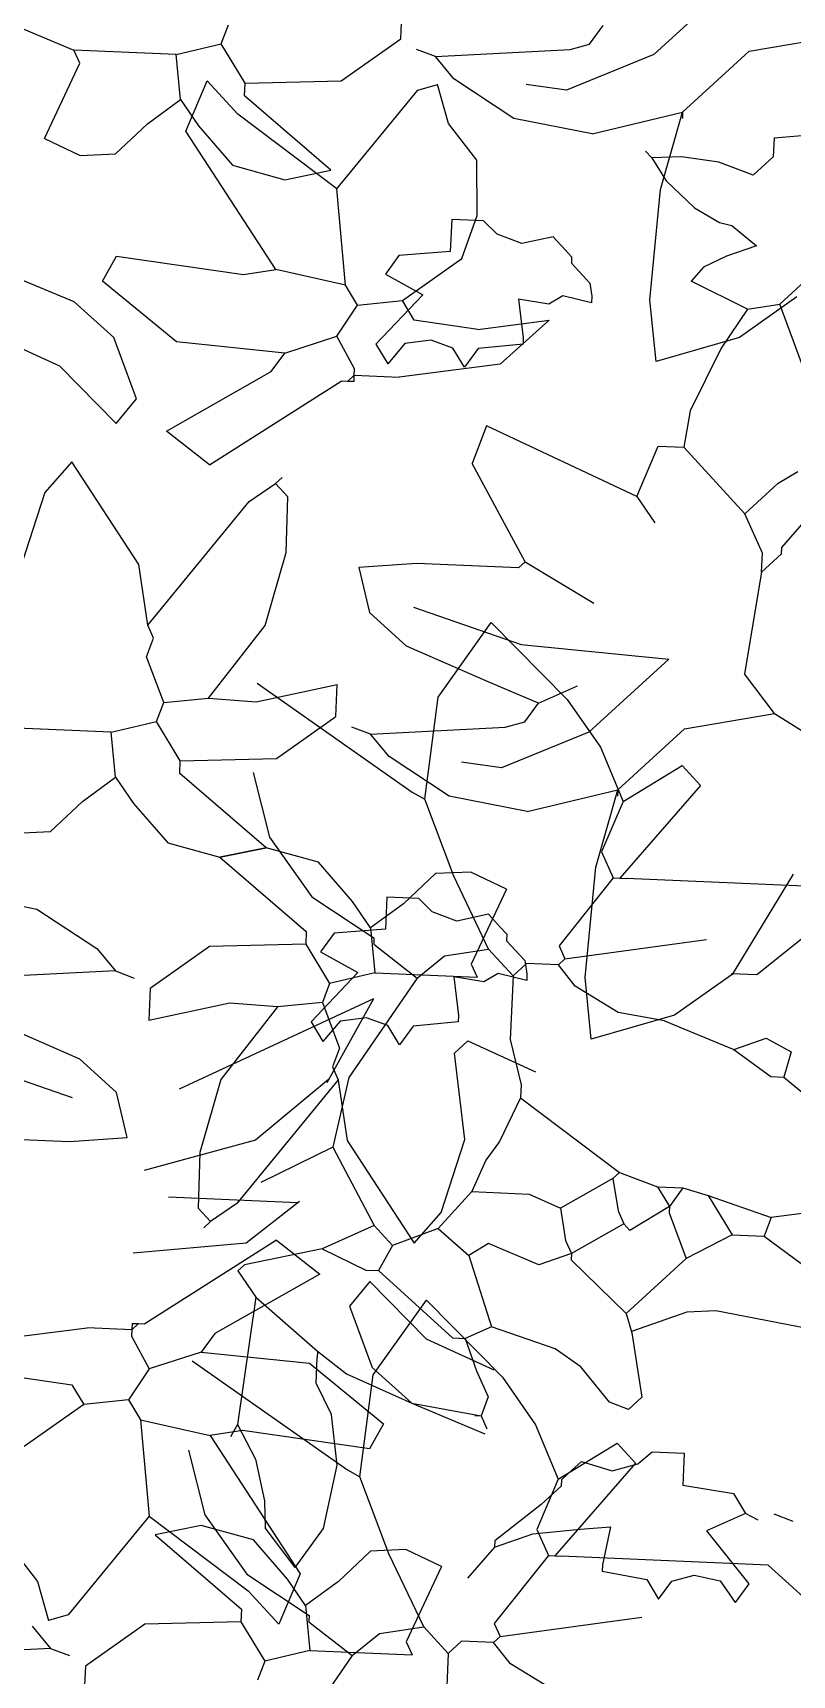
# Model space of a CAD drawing. Header units: inches. Extents: x 78.7 to 90.4, y 46.3 to 56.4.
# Drawn here: x 80.958 to 81.337, y 54.934 to 55.754 of the extents above; entities that cross this region are included whole.
import ezdxf

# ---------------------------------------------------------------- set-up
doc = ezdxf.new("R2010")
doc.units = ezdxf.units.IN
doc.header["$MEASUREMENT"] = 0
doc.layers.add('VERDE_siepe', color=96, linetype='Continuous')

msp = doc.modelspace()

# ---------------------------------------------------------------- linework, layer by layer
at = {"layer": 'VERDE_siepe'}
for p, q in [((81.30746, 55.77908), (81.26757, 55.74272)), ((81.14125, 55.75056), (81.14195, 55.76649)), ((80.94181, 55.76013), (80.97821, 55.7449)), ((81.05176, 55.74808), (81.05537, 55.7575)), ((81.1116, 55.72951), (81.14125, 55.75056)), ((81.23552, 55.7479), (81.24231, 55.75718)), ((81.31517, 55.74442), (81.3602, 55.75204)), ((80.98111, 55.73839), (80.97821, 55.7449)), ((81.02918, 55.74268), (80.97821, 55.7449)), ((81.02918, 55.74268), (81.05176, 55.74808)), ((81.03139, 55.72024), (81.02918, 55.74268)), ((81.06367, 55.72841), (81.05176, 55.74808)), ((81.15864, 55.74167), (81.14922, 55.74527)), ((81.15864, 55.74167), (81.22583, 55.74513)), ((81.16783, 55.73057), (81.15864, 55.74167)), ((81.26757, 55.74272), (81.22393, 55.72489)), ((81.22583, 55.74513), (81.23552, 55.7479)), ((81.28193, 55.71395), (81.31517, 55.74442)), ((80.96351, 55.70085), (80.98111, 55.73839)), ((81.03405, 55.70443), (81.04472, 55.72951)), ((81.05995, 55.71288), (81.04472, 55.72951)), ((81.0634, 55.72203), (81.06367, 55.72841)), ((81.06367, 55.72841), (81.1116, 55.72951)), ((81.10941, 55.67561), (81.14986, 55.72492)), ((81.14986, 55.72492), (81.15956, 55.72769)), ((81.16509, 55.70829), (81.15956, 55.72769)), ((81.19775, 55.71084), (81.16783, 55.73057)), ((81.22393, 55.72489), (81.20393, 55.72781)), ((81.01491, 55.70819), (81.03139, 55.72024)), ((81.03139, 55.72024), (81.04039, 55.70708)), ((81.10647, 55.68505), (81.0634, 55.72203)), ((81.10941, 55.67561), (81.05995, 55.71288)), ((81.17921, 55.68999), (81.16509, 55.70829)), ((81.23676, 55.70315), (81.19775, 55.71084)), ((81.23676, 55.70315), (81.28193, 55.71395)), ((81.27096, 55.6754), (81.28193, 55.71395)), ((81.28193, 55.71395), (81.28179, 55.71076)), ((80.96351, 55.70085), (80.98137, 55.69238)), ((80.99899, 55.69314), (81.01491, 55.70819)), ((81.07893, 55.63544), (81.03405, 55.70443)), ((81.04039, 55.70708), (81.05738, 55.68753)), ((81.32758, 55.70121), (81.32716, 55.69165)), ((81.32758, 55.70121), (81.35321, 55.70328)), ((80.98137, 55.69238), (80.99899, 55.69314)), ((81.26649, 55.69111), (81.26345, 55.69443)), ((81.05738, 55.68753), (81.08345, 55.68025)), ((81.08345, 55.68025), (81.10647, 55.68505)), ((81.17947, 55.66233), (81.17921, 55.68999)), ((81.28131, 55.69168), (81.26649, 55.69111)), ((81.26649, 55.69111), (81.27375, 55.67972)), ((81.29996, 55.68902), (81.28131, 55.69168)), ((81.31719, 55.68251), (81.29996, 55.68902)), ((81.32716, 55.69165), (81.31719, 55.68251)), ((81.11369, 55.62754), (81.10941, 55.67561)), ((81.27375, 55.67972), (81.28782, 55.66621)), ((81.26563, 55.62035), (81.27096, 55.6754)), ((81.1667, 55.66042), (81.16601, 55.64448)), ((81.18264, 55.65972), (81.1667, 55.66042)), ((81.17173, 55.64097), (81.17947, 55.66233)), ((81.18936, 55.65299), (81.18264, 55.65972)), ((81.28782, 55.66621), (81.3004, 55.6589)), ((81.2017, 55.64845), (81.18936, 55.65299)), ((81.21741, 55.65182), (81.2017, 55.64845)), ((81.2235, 55.64516), (81.21741, 55.65182)), ((81.3004, 55.6589), (81.30652, 55.65743)), ((81.30652, 55.65743), (81.31885, 55.64732)), ((81.16601, 55.64448), (81.14039, 55.64241)), ((81.2235, 55.64516), (81.22655, 55.64184)), ((81.31885, 55.64732), (81.30378, 55.64217)), ((80.99248, 55.62963), (80.99941, 55.6421)), ((80.99941, 55.6421), (81.06285, 55.63295)), ((81.06285, 55.63295), (81.07893, 55.63544)), ((81.11369, 55.62754), (81.07893, 55.63544)), ((81.14039, 55.64241), (81.1336, 55.63313)), ((81.14208, 55.61992), (81.17173, 55.64097)), ((81.22655, 55.64184), (81.22641, 55.63866)), ((81.22641, 55.63866), (81.23555, 55.62868)), ((81.29239, 55.63653), (81.28615, 55.62959)), ((81.30378, 55.64217), (81.29239, 55.63653)), ((80.97832, 55.61926), (80.94193, 55.63449)), ((81.02947, 55.59929), (80.99248, 55.62963)), ((81.11965, 55.6177), (81.11369, 55.62754)), ((81.1336, 55.63313), (81.1523, 55.62274)), ((81.23555, 55.62868), (81.23662, 55.62207)), ((81.31427, 55.6156), (81.28615, 55.62959)), ((81.33034, 55.61809), (81.34697, 55.63333)), ((80.99807, 55.60151), (80.97832, 55.61926)), ((81.11965, 55.6177), (81.14208, 55.61992)), ((81.1523, 55.62274), (81.12889, 55.59822)), ((81.14804, 55.61008), (81.14208, 55.61992)), ((81.20009, 55.62065), (81.20244, 55.6014)), ((81.21511, 55.61816), (81.20009, 55.62065)), ((81.22221, 55.62229), (81.21511, 55.61816)), ((81.23649, 55.61887), (81.22221, 55.62229)), ((81.23662, 55.62207), (81.23649, 55.61887)), ((81.26868, 55.5895), (81.26563, 55.62035)), ((81.33898, 55.62176), (81.31025, 55.60151)), ((81.10939, 55.60219), (81.11965, 55.6177)), ((81.17976, 55.6055), (81.14804, 55.61008)), ((81.17976, 55.6055), (81.21531, 55.61009)), ((81.21531, 55.61009), (81.1909, 55.58812)), ((81.31427, 55.6156), (81.30119, 55.59621)), ((81.31427, 55.6156), (81.33034, 55.61809)), ((81.3532, 55.55645), (81.33034, 55.61809)), ((80.93736, 55.60277), (80.97107, 55.58733)), ((81.08349, 55.59375), (81.10939, 55.60219)), ((81.11826, 55.58584), (81.10939, 55.60219)), ((81.00939, 55.5709), (80.99807, 55.60151)), ((81.08349, 55.59375), (81.02947, 55.59929)), ((81.0767, 55.58447), (81.08349, 55.59375)), ((81.12889, 55.59822), (81.13483, 55.58838)), ((81.14336, 55.59844), (81.13483, 55.58838)), ((81.15652, 55.60015), (81.14336, 55.59844)), ((81.16725, 55.59626), (81.15652, 55.60015)), ((81.17307, 55.58672), (81.16725, 55.59626)), ((81.17986, 55.596), (81.17307, 55.58672)), ((81.2023, 55.59821), (81.17986, 55.596)), ((81.20244, 55.6014), (81.2023, 55.59821)), ((81.31025, 55.60151), (81.26868, 55.5895)), ((81.30119, 55.59621), (81.28575, 55.56495)), ((80.97107, 55.58733), (80.99928, 55.55857)), ((81.11812, 55.58266), (81.11826, 55.58584)), ((81.1909, 55.58812), (81.14042, 55.58169)), ((81.02433, 55.55482), (81.0767, 55.58447)), ((81.04594, 55.53793), (81.1116, 55.57975)), ((81.1148, 55.57961), (81.1116, 55.57975)), ((81.1148, 55.57961), (81.11812, 55.58266)), ((81.11798, 55.57947), (81.1148, 55.57961)), ((81.11798, 55.57947), (81.11812, 55.58266)), ((81.11812, 55.58266), (81.14042, 55.58169)), ((80.99928, 55.55857), (81.00939, 55.5709)), ((81.28575, 55.56495), (81.28254, 55.54676)), ((81.04594, 55.53793), (81.02433, 55.55482)), ((81.18405, 55.55743), (81.17684, 55.5386)), ((81.25913, 55.52224), (81.18405, 55.55743)), ((81.25913, 55.52224), (81.2698, 55.54732)), ((81.2698, 55.54732), (81.28254, 55.54676)), ((81.31302, 55.51351), (81.28254, 55.54676)), ((80.97715, 55.53947), (80.96372, 55.5241)), ((81.01054, 55.48824), (80.97716, 55.53948)), ((81.20343, 55.48955), (81.17684, 55.5386)), ((81.06567, 55.51966), (81.07883, 55.52866)), ((81.07883, 55.52866), (81.08215, 55.53171)), ((81.08493, 55.52201), (81.07883, 55.52866)), ((81.31302, 55.51351), (81.32964, 55.52875)), ((81.32964, 55.52875), (81.33947, 55.5347)), ((80.96372, 55.5241), (80.95189, 55.48772)), ((81.0841, 55.49424), (81.08493, 55.52201)), ((81.25913, 55.52224), (81.26813, 55.50909)), ((81.01511, 55.45802), (81.06567, 55.51966)), ((81.32174, 55.49397), (81.31302, 55.51351)), ((81.33144, 55.49675), (81.34488, 55.51212)), ((81.3313, 55.49356), (81.33144, 55.49675)), ((81.0151, 55.45802), (81.01054, 55.48824)), ((81.07371, 55.45784), (81.0841, 55.49424)), ((81.14914, 55.48873), (81.12033, 55.4868)), ((81.20011, 55.48651), (81.14914, 55.48873)), ((81.20343, 55.48955), (81.20011, 55.48651)), ((81.20343, 55.48955), (81.23765, 55.46891)), ((81.32133, 55.48441), (81.32174, 55.49397)), ((81.32133, 55.48441), (81.3313, 55.49356)), ((81.12033, 55.4868), (81.12572, 55.46421)), ((81.32133, 55.48441), (81.31273, 55.43372)), ((81.14414, 55.44746), (81.12572, 55.46421)), ((81.14765, 55.46691), (81.20138, 55.44824)), ((81.01801, 55.4515), (81.01511, 55.45802)), ((81.04544, 55.42158), (81.07371, 55.45784)), ((81.15992, 55.4221), (81.18646, 55.45934)), ((81.18646, 55.45934), (81.22436, 55.42083)), ((81.01441, 55.44209), (81.01801, 55.4515)), ((81.18487, 55.42972), (81.14414, 55.44746)), ((81.20138, 55.44824), (81.27509, 55.44095)), ((81.023, 55.41937), (81.01441, 55.44209)), ((81.27509, 55.44095), (81.2352, 55.40459)), ((81.20994, 55.41905), (81.18487, 55.42972)), ((81.32783, 55.41391), (81.31273, 55.43372)), ((81.023, 55.41937), (81.04543, 55.42158)), ((81.04544, 55.42158), (81.06912, 55.41965)), ((81.06912, 55.41965), (81.10958, 55.42836)), ((81.06964, 55.42902), (81.14706, 55.37458)), ((81.10888, 55.41244), (81.10958, 55.42836)), ((81.15329, 55.37112), (81.15992, 55.4221)), ((81.20994, 55.41905), (81.22947, 55.42777)), ((81.01939, 55.40995), (81.023, 55.41937)), ((81.20315, 55.40977), (81.20994, 55.41905)), ((81.22436, 55.42083), (81.24092, 55.39707)), ((81.2828, 55.40629), (81.32783, 55.41391)), ((81.32783, 55.41391), (81.34957, 55.40019)), ((80.99681, 55.40455), (80.94584, 55.40677)), ((80.99681, 55.40455), (81.01939, 55.40995)), ((81.0313, 55.39028), (81.01939, 55.40995)), ((81.07923, 55.39138), (81.10888, 55.41244)), ((81.12627, 55.40354), (81.11685, 55.40714)), ((81.12627, 55.40354), (81.19346, 55.407)), ((81.19346, 55.407), (81.20315, 55.40977)), ((81.24956, 55.37583), (81.2828, 55.40629)), ((80.99902, 55.38211), (80.99681, 55.40455)), ((81.13546, 55.39244), (81.12627, 55.40354)), ((81.2352, 55.40459), (81.19156, 55.38677)), ((81.24092, 55.39707), (81.2522, 55.36999)), ((81.03103, 55.3839), (81.0313, 55.39028)), ((81.0313, 55.39028), (81.07923, 55.39138)), ((81.16538, 55.37271), (81.13546, 55.39244)), ((81.19156, 55.38677), (81.17156, 55.38968)), ((80.98254, 55.37006), (80.99902, 55.38211)), ((80.99902, 55.38211), (81.00802, 55.36895)), ((81.0741, 55.34692), (81.03103, 55.3839)), ((81.06769, 55.38442), (81.07585, 55.35214)), ((81.2522, 55.36999), (81.2817, 55.38786)), ((81.2817, 55.38786), (81.29085, 55.37788)), ((81.14706, 55.37458), (81.15329, 55.37112)), ((81.20439, 55.36502), (81.16538, 55.37271)), ((81.20439, 55.36502), (81.24956, 55.37583)), ((81.23859, 55.33727), (81.24956, 55.37583)), ((81.24956, 55.37583), (81.24942, 55.37263)), ((81.29085, 55.37788), (81.25053, 55.33176)), ((80.96662, 55.35501), (80.98254, 55.37006)), ((81.00802, 55.36895), (81.02501, 55.3494)), ((81.16775, 55.33269), (81.15329, 55.37112)), ((81.2522, 55.36999), (81.24153, 55.34492)), ((80.949, 55.35425), (80.96662, 55.35501)), ((81.02501, 55.3494), (81.05108, 55.34212)), ((81.07585, 55.35214), (81.0969, 55.32249)), ((81.0741, 55.34692), (81.05108, 55.34212)), ((81.05108, 55.34212), (81.0741, 55.34692)), ((81.05108, 55.34212), (81.09415, 55.30513)), ((81.10017, 55.33964), (81.0741, 55.34692)), ((81.11715, 55.32008), (81.10017, 55.33964)), ((81.24153, 55.34492), (81.24735, 55.3319)), ((81.15855, 55.33402), (81.14263, 55.31897)), ((81.17618, 55.33479), (81.15855, 55.33402)), ((81.18514, 55.2963), (81.16775, 55.33269)), ((81.19403, 55.32631), (81.17618, 55.33479)), ((81.24735, 55.3319), (81.22033, 55.29796)), ((81.23326, 55.28222), (81.23859, 55.33727)), ((81.24735, 55.3319), (81.25053, 55.33176)), ((81.25053, 55.33176), (81.25371, 55.33162)), ((81.35694, 55.32712), (81.25371, 55.33162)), ((81.3371, 55.3337), (81.30661, 55.28363)), ((80.92078, 55.32402), (80.95979, 55.31633)), ((81.19403, 55.32631), (81.17643, 55.28877)), ((80.95979, 55.31633), (80.98972, 55.29659)), ((81.0969, 55.32249), (81.12793, 55.30199)), ((81.12615, 55.30693), (81.11715, 55.32008)), ((81.14263, 55.31897), (81.12615, 55.30693)), ((81.13433, 55.32229), (81.13364, 55.30635)), ((81.15027, 55.32159), (81.13433, 55.32229)), ((81.15699, 55.31486), (81.15027, 55.32159)), ((81.12615, 55.30693), (81.12836, 55.28449)), ((81.16933, 55.31033), (81.15699, 55.31486)), ((81.18504, 55.31369), (81.16933, 55.31033)), ((81.19113, 55.30704), (81.18504, 55.31369)), ((81.19113, 55.30704), (81.19418, 55.30371)), ((81.09387, 55.29876), (81.04594, 55.29766)), ((81.09415, 55.30513), (81.09387, 55.29876)), ((81.09387, 55.29876), (81.10579, 55.27909)), ((81.10802, 55.30428), (81.10123, 55.295)), ((81.13364, 55.30635), (81.10802, 55.30428)), ((81.12793, 55.30199), (81.12779, 55.2988)), ((81.12779, 55.2988), (81.1494, 55.2819)), ((81.19418, 55.30371), (81.19404, 55.30053)), ((81.19404, 55.30053), (81.20318, 55.29056)), ((81.22323, 55.29145), (81.29389, 55.30114)), ((81.3454, 55.30461), (81.31894, 55.28342)), ((80.98972, 55.29659), (80.9989, 55.28549)), ((81.04594, 55.29766), (81.01629, 55.2766)), ((81.10123, 55.295), (81.11993, 55.28461)), ((81.1494, 55.2819), (81.16308, 55.29297)), ((81.16308, 55.29297), (81.18514, 55.2963)), ((81.18514, 55.2963), (81.19733, 55.28301)), ((81.20318, 55.29056), (81.20426, 55.28394)), ((81.22323, 55.29145), (81.21991, 55.2884)), ((81.22033, 55.29796), (81.22323, 55.29145)), ((80.9989, 55.28549), (80.93172, 55.28204)), ((80.9989, 55.28549), (81.00832, 55.28189)), ((81.11993, 55.28461), (81.09652, 55.26009)), ((81.12836, 55.28449), (81.10579, 55.27909)), ((81.12836, 55.28449), (81.17934, 55.28227)), ((81.16772, 55.28253), (81.17007, 55.26327)), ((81.18274, 55.28004), (81.16772, 55.28253)), ((81.17643, 55.28877), (81.17934, 55.28227)), ((81.18984, 55.28416), (81.18274, 55.28004)), ((81.20412, 55.28074), (81.18984, 55.28416)), ((81.19733, 55.28301), (81.19594, 55.25114)), ((81.20398, 55.2891), (81.19733, 55.28301)), ((81.21991, 55.2884), (81.20398, 55.2891)), ((81.20426, 55.28394), (81.20412, 55.28074)), ((81.22839, 55.27784), (81.21991, 55.2884)), ((81.23631, 55.25137), (81.23326, 55.28222)), ((81.30661, 55.28363), (81.27788, 55.26338)), ((81.31894, 55.28342), (81.3062, 55.28397)), ((81.01629, 55.2766), (81.0156, 55.26068)), ((81.10579, 55.27909), (81.10218, 55.26967)), ((81.1494, 55.2819), (81.11531, 55.23231)), ((81.2498, 55.26462), (81.22839, 55.27784)), ((81.05606, 55.26939), (81.0156, 55.26068)), ((81.03098, 55.22656), (81.12786, 55.27169)), ((81.07974, 55.26746), (81.05146, 55.2312)), ((81.07974, 55.26746), (81.05606, 55.26939)), ((81.10218, 55.26967), (81.07974, 55.26746)), ((81.10218, 55.26967), (81.11076, 55.24695)), ((81.10453, 55.22974), (81.12786, 55.27169)), ((80.9403, 55.25932), (80.98103, 55.24158)), ((81.09652, 55.26009), (81.10246, 55.25025)), ((81.11099, 55.26031), (81.10246, 55.25025)), ((81.12415, 55.26202), (81.11099, 55.26031)), ((81.13488, 55.25813), (81.12415, 55.26202)), ((81.1407, 55.24859), (81.13488, 55.25813)), ((81.14749, 55.25787), (81.1407, 55.24859)), ((81.16993, 55.26008), (81.14749, 55.25787)), ((81.17007, 55.26327), (81.16993, 55.26008)), ((81.27788, 55.26338), (81.23631, 55.25137)), ((81.27296, 55.26056), (81.2498, 55.26462)), ((81.27296, 55.26056), (81.30745, 55.24628)), ((81.17477, 55.25054), (81.16811, 55.24445)), ((81.17477, 55.25054), (81.20848, 55.2351)), ((81.19594, 55.25114), (81.20134, 55.22856)), ((81.30745, 55.24628), (81.32366, 55.25196)), ((81.32366, 55.25196), (81.33612, 55.24503)), ((80.98103, 55.24158), (80.99946, 55.22482)), ((81.11076, 55.24695), (81.10716, 55.23753)), ((81.17329, 55.20131), (81.16811, 55.24445)), ((81.30745, 55.24628), (81.32601, 55.2327)), ((81.33612, 55.24503), (81.33239, 55.23243)), ((80.97752, 55.22212), (80.92379, 55.24079)), ((81.10716, 55.23753), (81.11007, 55.23102)), ((81.00485, 55.20224), (80.99946, 55.22482)), ((81.05146, 55.2312), (81.04108, 55.19479)), ((81.11007, 55.23102), (81.0595, 55.16938)), ((81.10516, 55.23126), (81.06875, 55.20099)), ((81.11531, 55.23231), (81.10742, 55.19754)), ((81.11007, 55.23101), (81.11463, 55.2008)), ((81.20134, 55.22856), (81.20106, 55.22219)), ((81.32601, 55.2327), (81.33239, 55.23243)), ((81.33239, 55.23243), (81.34471, 55.22231)), ((81.20106, 55.22219), (81.19053, 55.20031)), ((81.20106, 55.22219), (81.25051, 55.18493)), ((80.92506, 55.20253), (80.97604, 55.2003)), ((80.97604, 55.2003), (81.00485, 55.20224)), ((81.06875, 55.20099), (81.01324, 55.18584)), ((81.11463, 55.2008), (81.14802, 55.14956)), ((81.16146, 55.16493), (81.17329, 55.20131)), ((81.19053, 55.20031), (81.18375, 55.19103)), ((81.04108, 55.19479), (81.04025, 55.16703)), ((81.10742, 55.19754), (81.07154, 55.17995)), ((81.10742, 55.19754), (81.12805, 55.15834)), ((81.18375, 55.19103), (81.17668, 55.17537)), ((81.25051, 55.18493), (81.24718, 55.18187)), ((81.25051, 55.18493), (81.26935, 55.17772)), ((81.24718, 55.18187), (81.22101, 55.16706)), ((81.24718, 55.18187), (81.24968, 55.16581)), ((81.26935, 55.17772), (81.2753, 55.16788)), ((81.26935, 55.17772), (81.28209, 55.17716)), ((81.28209, 55.17716), (81.2753, 55.16788)), ((81.28209, 55.17716), (81.2947, 55.17342)), ((81.08977, 55.16973), (81.02543, 55.17253)), ((81.0595, 55.16938), (81.04634, 55.16037)), ((81.06418, 55.14974), (81.09082, 55.17063)), ((81.17668, 55.17537), (81.15991, 55.15695)), ((81.17668, 55.17537), (81.20535, 55.17412)), ((81.20535, 55.17412), (81.22101, 55.16706)), ((81.2753, 55.16788), (81.25563, 55.15597)), ((81.2753, 55.16788), (81.27516, 55.1647)), ((81.2947, 55.17342), (81.32615, 55.16247)), ((81.2947, 55.17342), (81.30661, 55.15375)), ((81.04025, 55.16703), (81.04634, 55.16037)), ((81.04634, 55.16037), (81.04302, 55.15733)), ((81.14802, 55.14956), (81.16146, 55.16493)), ((81.22101, 55.16706), (81.22349, 55.15099)), ((81.25259, 55.15929), (81.2264, 55.14447)), ((81.24968, 55.16581), (81.25259, 55.15929)), ((81.25563, 55.15597), (81.25259, 55.15929)), ((81.27516, 55.1647), (81.28375, 55.14197)), ((81.32615, 55.16247), (81.32254, 55.15306)), ((81.3454, 55.16482), (81.32615, 55.16247)), ((81.07923, 55.15111), (81.01357, 55.10929)), ((81.07923, 55.15111), (81.10084, 55.13421)), ((81.12805, 55.15834), (81.102, 55.14671)), ((81.12805, 55.15834), (81.13719, 55.14836)), ((81.15991, 55.15695), (81.13719, 55.14836)), ((81.15991, 55.15695), (81.17529, 55.14351)), ((81.30661, 55.15375), (81.28375, 55.14197)), ((81.30661, 55.15375), (81.32254, 55.15306)), ((81.32254, 55.15306), (81.3411, 55.13947)), ((81.00783, 55.14484), (81.06418, 55.14974)), ((81.102, 55.14671), (81.06335, 55.13882)), ((81.102, 55.14671), (81.1239, 55.13618)), ((81.13719, 55.14836), (81.13026, 55.1359)), ((81.18512, 55.14947), (81.17529, 55.14351)), ((81.17529, 55.14351), (81.1865, 55.10791)), ((81.2102, 55.1388), (81.18512, 55.14947)), ((81.2264, 55.14447), (81.2102, 55.1388)), ((81.22349, 55.15099), (81.2264, 55.14447)), ((81.2264, 55.14447), (81.22626, 55.14129)), ((81.06335, 55.13882), (81.06003, 55.13577)), ((81.06003, 55.13577), (81.06904, 55.1226)), ((81.1239, 55.13618), (81.13026, 55.1359)), ((81.13026, 55.1359), (81.16711, 55.10237)), ((81.22626, 55.14129), (81.25382, 55.11455)), ((81.28375, 55.14197), (81.25382, 55.11455)), ((81.10084, 55.13421), (81.04847, 55.10457)), ((81.1259, 55.13046), (81.11579, 55.11814)), ((81.15411, 55.10171), (81.1259, 55.13046)), ((81.06904, 55.1226), (81.05988, 55.05917)), ((81.06904, 55.1226), (81.09978, 55.09573)), ((81.12755, 55.08397), (81.15409, 55.12121)), ((81.15409, 55.12121), (81.19199, 55.0827)), ((81.11579, 55.11814), (81.1271, 55.08753)), ((81.25382, 55.11455), (81.2566, 55.10485)), ((81.28407, 55.11521), (81.25638, 55.10556)), ((81.29857, 55.1158), (81.28407, 55.11521)), ((81.36188, 55.10346), (81.29857, 55.1158)), ((80.93428, 55.10091), (80.98476, 55.10735)), ((81.00706, 55.10638), (80.98476, 55.10735)), ((81.00706, 55.10638), (81.00692, 55.10319)), ((81.00692, 55.10319), (81.01578, 55.08684)), ((81.0072, 55.10957), (81.00706, 55.10638)), ((81.01038, 55.10943), (81.00706, 55.10638)), ((81.0072, 55.10957), (81.01038, 55.10943)), ((81.01038, 55.10943), (81.01357, 55.10929)), ((81.04847, 55.10457), (81.04169, 55.09529)), ((81.16711, 55.10237), (81.17348, 55.1021)), ((81.1865, 55.10791), (81.17348, 55.1021)), ((81.17348, 55.1021), (81.17916, 55.08589)), ((81.21838, 55.09694), (81.1865, 55.10791)), ((81.2566, 55.10485), (81.26158, 55.07272)), ((81.04169, 55.09529), (81.01578, 55.08684)), ((81.04169, 55.09529), (81.09571, 55.08975)), ((81.09978, 55.09573), (81.09964, 55.09254)), ((81.09978, 55.09573), (81.11422, 55.08434)), ((81.18782, 55.08627), (81.15411, 55.10171)), ((81.23107, 55.08781), (81.21838, 55.09694)), ((81.01578, 55.08684), (81.00553, 55.07134)), ((81.03727, 55.09089), (81.11469, 55.03645)), ((81.09571, 55.08975), (81.13269, 55.0594)), ((81.09909, 55.0798), (81.09964, 55.09254)), ((81.1271, 55.08753), (81.14685, 55.06978)), ((81.17916, 55.08589), (81.18497, 55.07287)), ((81.24551, 55.07023), (81.23107, 55.08781)), ((80.94541, 55.08353), (80.97713, 55.07895)), ((80.97713, 55.07895), (80.98309, 55.06912)), ((81.1068, 55.0641), (81.09909, 55.0798)), ((81.11422, 55.08434), (81.14685, 55.06978)), ((81.12092, 55.03299), (81.12755, 55.08397)), ((81.19199, 55.0827), (81.20855, 55.05894)), ((80.98309, 55.06912), (80.95344, 55.04807)), ((81.00553, 55.07134), (80.98309, 55.06912)), ((81.00553, 55.07134), (81.01149, 55.0615)), ((81.14685, 55.06978), (81.18325, 55.05454)), ((81.14685, 55.06978), (81.18137, 55.06345)), ((81.18497, 55.07287), (81.18137, 55.06345)), ((81.25493, 55.06662), (81.24551, 55.07023)), ((81.26158, 55.07272), (81.25493, 55.06662)), ((81.01149, 55.0615), (81.04625, 55.0536)), ((81.01149, 55.0615), (81.01577, 55.01343)), ((81.10951, 55.03884), (81.1068, 55.0641)), ((81.17819, 55.06359), (81.18137, 55.06345)), ((81.18137, 55.06345), (81.18428, 55.05693)), ((81.06232, 55.05608), (81.04625, 55.0536)), ((81.04625, 55.0536), (81.09112, 54.98461)), ((81.05988, 55.05917), (81.05642, 55.05293)), ((81.05988, 55.05917), (81.06874, 55.04176)), ((81.12577, 55.04694), (81.06232, 55.05608)), ((81.13269, 55.0594), (81.12577, 55.04694)), ((81.20855, 55.05894), (81.21983, 55.03186)), ((81.03532, 55.0463), (81.04348, 55.01401)), ((81.21983, 55.03186), (81.24933, 55.04973)), ((81.24933, 55.04973), (81.25848, 55.03975)), ((81.2595, 55.03941), (81.26678, 55.04553)), ((81.26678, 55.04553), (81.28271, 55.04484)), ((81.28271, 55.04484), (81.28202, 55.02891)), ((81.06874, 55.04176), (81.07329, 55.021)), ((81.10268, 55.00715), (81.10951, 55.03884)), ((81.11469, 55.03645), (81.12092, 55.03299)), ((81.25848, 55.03975), (81.21816, 54.99363)), ((81.22481, 55.03459), (81.23145, 55.04069)), ((81.23145, 55.04069), (81.24681, 55.03597)), ((81.24681, 55.03597), (81.2595, 55.03941)), ((81.13538, 54.99457), (81.12092, 55.03299)), ((81.21983, 55.03186), (81.20916, 55.00679)), ((81.22134, 55.02836), (81.21136, 55.01922)), ((81.22148, 55.03154), (81.22134, 55.02836)), ((81.22481, 55.03459), (81.22148, 55.03154)), ((81.28202, 55.02891), (81.30736, 55.02461)), ((81.07329, 55.021), (81.07359, 55.00749)), ((81.30736, 55.02461), (81.31332, 55.01477)), ((81.01577, 55.01343), (80.97531, 54.96411)), ((81.01577, 55.01343), (81.06522, 54.97616)), ((81.04348, 55.01401), (81.06453, 54.98436)), ((81.21136, 55.01922), (81.18823, 55.00108)), ((81.31332, 55.01477), (81.29379, 55.00605)), ((81.31956, 55.0113), (81.31332, 55.01477)), ((81.33701, 55.01079), (81.32759, 55.0144)), ((81.04173, 55.00879), (81.01871, 55.00399)), ((81.01871, 55.00399), (81.06178, 54.96701)), ((81.0678, 55.00151), (81.04173, 55.00879)), ((81.08869, 54.98768), (81.07359, 55.00749)), ((81.08869, 54.98768), (81.10268, 55.00715)), ((81.18809, 54.99788), (81.20726, 55.00456)), ((81.20726, 55.00456), (81.23082, 55.00696)), ((81.20916, 55.00679), (81.21498, 54.99377)), ((81.23082, 55.00696), (81.246, 55.00813)), ((81.246, 55.00813), (81.24198, 54.98916)), ((81.29379, 55.00605), (81.31497, 54.97959)), ((80.94596, 54.99905), (80.96008, 54.98074)), ((81.08478, 54.98196), (81.0678, 55.00151)), ((81.12618, 54.99589), (81.11026, 54.98085)), ((81.14381, 54.99666), (81.12618, 54.99589)), ((81.16166, 54.98818), (81.14381, 54.99666)), ((81.18809, 54.99788), (81.17465, 54.98252)), ((81.18823, 55.00108), (81.18809, 54.99788)), ((81.15277, 54.95818), (81.13538, 54.99457)), ((81.16166, 54.98818), (81.14406, 54.95064)), ((81.21498, 54.99377), (81.18796, 54.95983)), ((81.21498, 54.99377), (81.21816, 54.99363)), ((81.21816, 54.99363), (81.22134, 54.99349)), ((81.32457, 54.98899), (81.22134, 54.99349)), ((81.24198, 54.98916), (81.24184, 54.98596)), ((81.37247, 54.94541), (81.32457, 54.98899)), ((80.96008, 54.98074), (80.96562, 54.96135)), ((81.06453, 54.98436), (81.09556, 54.96386)), ((81.09112, 54.98461), (81.08045, 54.95953)), ((81.09378, 54.9688), (81.08478, 54.98196)), ((81.11026, 54.98085), (81.09378, 54.9688)), ((81.24184, 54.98596), (81.264, 54.98181)), ((81.264, 54.98181), (81.26996, 54.97197)), ((81.26996, 54.97197), (81.27658, 54.98097)), ((81.27658, 54.98097), (81.28762, 54.98392)), ((81.28762, 54.98392), (81.30058, 54.98107)), ((81.30058, 54.98107), (81.30819, 54.97031)), ((81.31497, 54.97959), (81.30819, 54.97031)), ((81.06522, 54.97616), (81.08045, 54.95953)), ((80.97531, 54.96411), (80.96562, 54.96135)), ((81.06178, 54.96701), (81.0615, 54.96063)), ((81.09378, 54.9688), (81.096, 54.94636)), ((81.09556, 54.96386), (81.09542, 54.96068)), ((81.19086, 54.95333), (81.26152, 54.96301)), ((80.95735, 54.95846), (80.96653, 54.94737)), ((81.01357, 54.95953), (80.98392, 54.93847)), ((81.0615, 54.96063), (81.01357, 54.95953)), ((81.0615, 54.96063), (81.07342, 54.94096)), ((81.09542, 54.96068), (81.11703, 54.94377)), ((81.11703, 54.94377), (81.13071, 54.95484)), ((81.13071, 54.95484), (81.15277, 54.95818)), ((81.15277, 54.95818), (81.16496, 54.94488)), ((81.18796, 54.95983), (81.19086, 54.95333)), ((80.96653, 54.94737), (80.89935, 54.94391)), ((80.96653, 54.94737), (80.97595, 54.94377)), ((81.096, 54.94636), (81.07342, 54.94096)), ((81.096, 54.94636), (81.14697, 54.94414)), ((81.14406, 54.95064), (81.14697, 54.94414)), ((81.17161, 54.95097), (81.16496, 54.94488)), ((81.18754, 54.95027), (81.17161, 54.95097)), ((81.19086, 54.95333), (81.18754, 54.95027)), ((81.19602, 54.93971), (81.18754, 54.95027)), ((80.98392, 54.93847), (80.98323, 54.92255)), ((81.07342, 54.94096), (81.06981, 54.93154)), ((81.11703, 54.94377), (81.08294, 54.89419)), ((81.16496, 54.94488), (81.16357, 54.91301)), ((81.21743, 54.92649), (81.19602, 54.93971))]:
    msp.add_line(p, q, dxfattribs=at)
msp.add_arc((81.32457, 54.98899), 0.000000399, 47.3475, 87.15048, dxfattribs=at)

doc.saveas('drawing.dxf')
